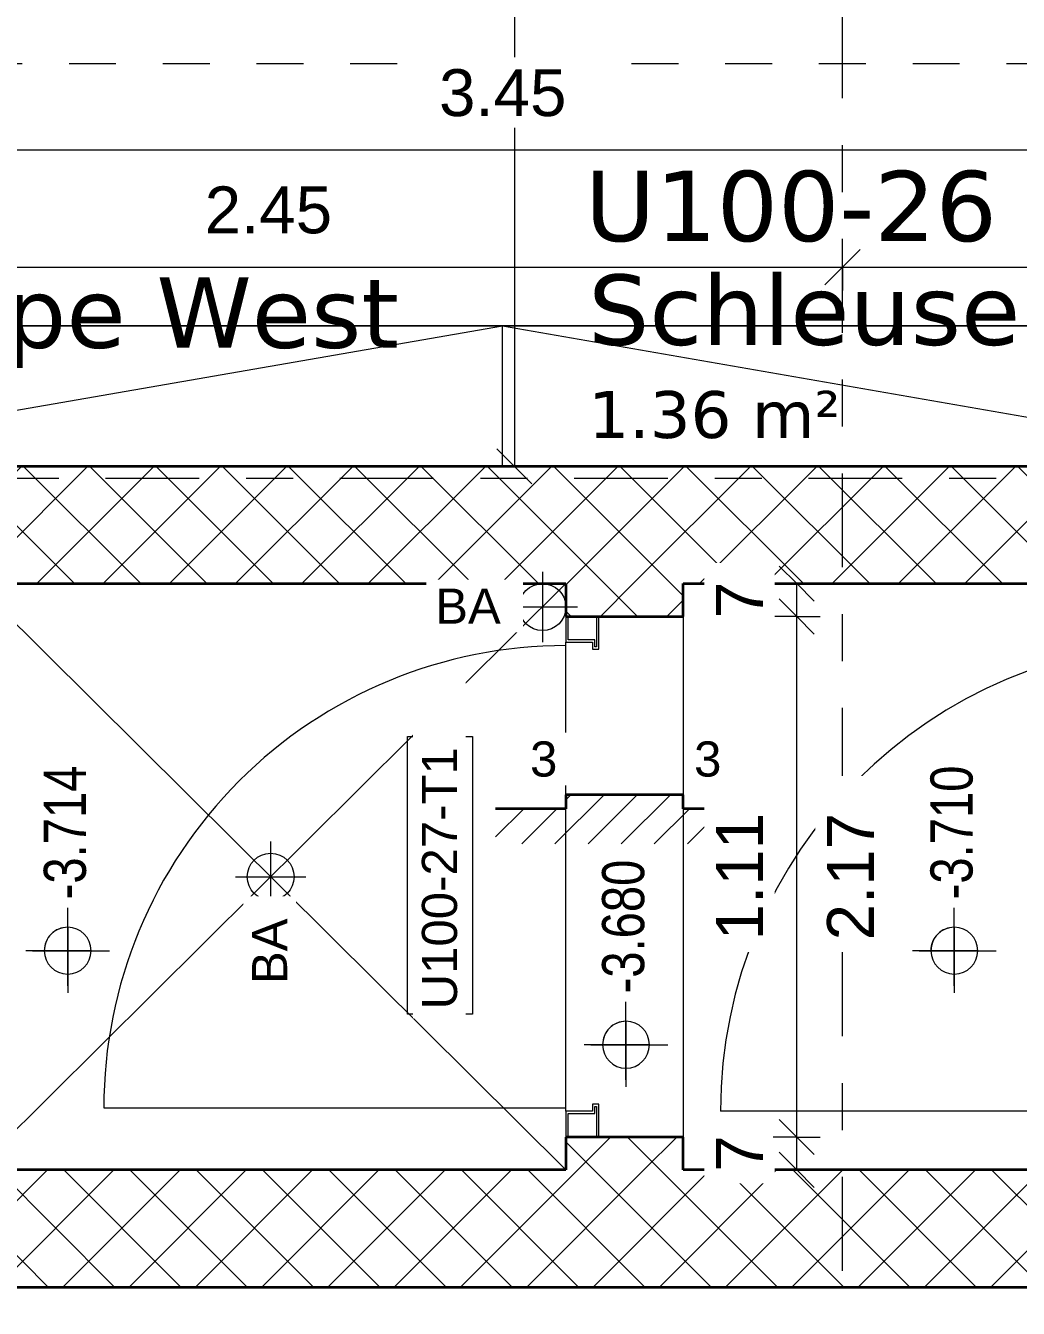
# Model space of a CAD drawing. Header units: metres. Extents: x -85.4 to -16.9, y -21.5 to 5.8.
# Drawn here: x -60.451 to -58.333, y -6.394 to -3.659 of the extents above; entities that cross this region are included whole.
import ezdxf

# ---------------------------------------------------------------- set-up
doc = ezdxf.new("R2010")
doc.units = ezdxf.units.M
for name, pattern in [('_Rasterlinie_', [0.375, 0.2, -0.05, 0.075, -0.05]), ('Grundrissdarstellung Sturz', [0.25, 0.15, -0.05, 0, -0.05]), ('Strichpunkt - Fein', [0.2, 0.1, -0.05, 0, -0.05])]:
    doc.linetypes.add(name, pattern=pattern)
for name, color, linetype, lineweight in [('A-____-____-DIMS', 7, 'Continuous', 5), ('A-____-____-DIMS-50', 7, 'Continuous', 5), ('A-____-NOTE-TEXT', 7, 'Continuous', 9), ('A-AREA-____-IDEN', 7, 'Continuous', 5), ('A-DETL-GENF-OTLN', 7, 'Continuous', 9), ('A-DOOR-____-IDEN', 7, 'Continuous', 5), ('A-DOOR-____-OTLN', 7, 'Continuous', 9), ('A-DOOR-FRAM-MCUT', 7, 'Continuous', 9), ('A-DOOR-OPNG-OTLN', 7, 'Continuous', 9), ('A-FLOR-____-OTLN', 7, 'Continuous', 9), ('A-WALL-____-MCUT', 7, 'Continuous', 35), ('A-WALL-____-PATT', 7, 'Continuous', 35), ('C-PRKG-____-OTLN', 7, 'Continuous', 9), ('G-____-____-DIMS', 7, 'Continuous', 5), ('I-WALL-____-OTLN', 7, 'Continuous', 9), ('S-GRID-____-OTLN', 7, 'Continuous', 5)]:
    doc.layers.add(name, color=color, linetype=linetype, lineweight=lineweight)
doc.styles.add('Arial_1', font='arial.ttf', dxfattribs={"height": 0.075})
doc.styles.add('Arial_2', font='arial.ttf', dxfattribs={"height": 0.1})
doc.styles.add('Arial_4', font='arial.ttf', dxfattribs={"width": 0.8, "height": 0.09})
doc.styles.add('Verdana_2', font='verdana.ttf', dxfattribs={"height": 0.1})
doc.styles.add('Verdana_3', font='verdana.ttf', dxfattribs={"height": 0.15})
doc.dimstyles.new('SUB_Rohbau_fein_1', dxfattribs={"dimscale": 0.3048, "dimtxt": 0.102026, "dimasz": 0.246063, "dimexe": 0.164042, "dimexo": 0.0625, "dimgap": 0.123031, "dimtad": 1, "dimrnd": 0.005, "dimzin": 0, "dimdsep": 46, "dimtxsty": 'Arial_2', "dimblk1": 'OBLIQUE', "dimblk2": 'OBLIQUE', "dimsah": 1, "dimcen": 0.09, "dimazin": 0, "dimtfac": 1, "dimtdec": 4, "dimtix": 1, "dimtmove": 0, "dimatfit": 3, "dimfxl": 0.164042, "dimfxlon": 1, "dimtvp": 1, "dimtfill": 1, "dimtolj": 1, "dimtzin": 0, "dimarcsym": 2})
doc.dimstyles.new('SUB_Rohbau_fein_2', dxfattribs={"dimscale": 0.3048, "dimtxt": 0.102026, "dimasz": 0.246063, "dimexe": 0.164042, "dimexo": 0.0625, "dimgap": 0.123031, "dimtad": 1, "dimrnd": 0.005, "dimzin": 0, "dimdsep": 46, "dimtxsty": 'Arial_2', "dimblk1": 'OBLIQUE', "dimblk2": 'OBLIQUE', "dimsah": 1, "dimcen": 0.09, "dimazin": 0, "dimtfac": 1, "dimtdec": 4, "dimtix": 1, "dimtmove": 2, "dimatfit": 3, "dimfxl": 0.164042, "dimfxlon": 1, "dimtvp": 1, "dimtfill": 1, "dimtolj": 1, "dimtzin": 0, "dimarcsym": 2})
doc.dimstyles.new('SUB_Rohbau_fein_mit_Höhe', dxfattribs={"dimscale": 0.3048, "dimtxt": 0.102026, "dimasz": 0.246063, "dimexe": 0.164042, "dimexo": 0.0625, "dimgap": 0.123031, "dimtad": 1, "dimdec": 1, "dimlfac": 100, "dimrnd": 0.5, "dimdsep": 46, "dimtxsty": 'Arial_2', "dimblk1": 'OBLIQUE', "dimblk2": 'OBLIQUE', "dimsah": 1, "dimcen": 0.09, "dimazin": 0, "dimtfac": 1, "dimtdec": 4, "dimtix": 1, "dimtmove": 0, "dimatfit": 3, "dimfxl": 0.164042, "dimfxlon": 1, "dimtvp": 1, "dimtfill": 1, "dimtolj": 1, "dimtzin": 0, "dimarcsym": 2})
doc.dimstyles.new('SUB_Rohbau_fein_mit_Höhe_1', dxfattribs={"dimscale": 0.3048, "dimtxt": 0.102026, "dimasz": 0.246063, "dimexe": 0.164042, "dimexo": 0.0625, "dimgap": 0.123031, "dimtad": 1, "dimrnd": 0.005, "dimzin": 0, "dimdsep": 46, "dimtxsty": 'Arial_2', "dimblk1": 'OBLIQUE', "dimblk2": 'OBLIQUE', "dimsah": 1, "dimcen": 0.09, "dimazin": 0, "dimtfac": 1, "dimtdec": 4, "dimtix": 1, "dimtmove": 0, "dimatfit": 3, "dimfxl": 0.164042, "dimfxlon": 1, "dimtvp": 1, "dimtfill": 1, "dimtolj": 1, "dimtzin": 0, "dimarcsym": 2})
pattern_1 = [(45, (0, 0), (-0.07071068, 0.07071068), []), (135, (0, 0), (-0.07071068, -0.07071068), [])]

# ---------------------------------------------------------------- blocks, each defined once
blk = doc.blocks.new('PP_Parkplatz - 2650 x 5000-V9--01_UG_OK_FFB_AF_lu')
at = {"layer": 'C-PRKG-____-OTLN', "color": 253, "true_color": 0x999999}
for p, q in [((-42.708, -4.2984), (-47.708, -4.2984)), ((-47.708, -4.2984), (-42.708, -4.2984)), ((-42.708, -4.2984), (-47.708, -4.2984))]:
    blk.add_line(p, q, dxfattribs=at)
blk = doc.blocks.new('TU DF 1 - Stahlzarge - stumpf einschlagend - ML - 1050 x 2140 - EI30-selbstschliessend-32256515--01_UG_OK_FFB_AF_lu')
at = {"layer": 'A-DOOR-____-OTLN', "linetype": 'Grundrissdarstellung Sturz'}
for p, q in [((-0.525, 0.125), (-0.175, 0.125)), ((-0.175, 0.125), (-0.07, 0.125)), ((-0.07, 0.125), (0.525, 0.125)), ((-0.525, -0.125), (-0.175, -0.125)), ((-0.175, -0.125), (-0.07, -0.125)), ((-0.07, -0.125), (0.525, -0.125))]:
    blk.add_line(p, q, dxfattribs=at)
at = {"layer": 'A-DOOR-FRAM-MCUT'}
for p, q in [((-0.535, 0.135), (-0.485, 0.135)), ((-0.535, 0.125), (-0.535, 0.135)), ((-0.533, 0.133), (-0.533, 0.125)), ((-0.487, 0.133), (-0.533, 0.133)), ((-0.487, -0.083), (-0.487, 0.133)), ((-0.485, 0.135), (-0.485, -0.085)), ((0.485, 0.135), (0.535, 0.135)), ((0.485, -0.085), (0.485, 0.135)), ((0.487, 0.133), (0.487, -0.083)), ((0.533, 0.133), (0.487, 0.133)), ((0.533, 0.125), (0.533, 0.133)), ((0.535, 0.135), (0.535, 0.125)), ((-0.502, -0.083), (-0.487, -0.083)), ((-0.502, -0.133), (-0.502, -0.083)), ((-0.5, -0.085), (-0.5, -0.135)), ((-0.485, -0.085), (-0.5, -0.085)), ((0.5, -0.085), (0.485, -0.085)), ((0.487, -0.083), (0.502, -0.083)), ((0.5, -0.135), (0.5, -0.085)), ((0.502, -0.083), (0.502, -0.133)), ((-0.535, -0.135), (-0.535, -0.125)), ((-0.5, -0.135), (-0.535, -0.135)), ((-0.533, -0.125), (-0.533, -0.133)), ((-0.533, -0.133), (-0.502, -0.133)), ((0.535, -0.135), (0.5, -0.135)), ((0.502, -0.133), (0.533, -0.133)), ((0.533, -0.133), (0.533, -0.125)), ((0.535, -0.125), (0.535, -0.135))]:
    blk.add_line(p, q, dxfattribs=at)
at = {"layer": 'A-DOOR-OPNG-OTLN'}
blk.add_line((0.5, -0.135), (0.5, -1.135), dxfattribs=at)
blk.add_arc((0.5, -0.135), 1, 180, 270, dxfattribs=at)
blk = doc.blocks.new('StA_TU_SBZ_1SDF - n_B_90x210-42231035--01_UG_OK_FFB_AF_lu')
at = {"layer": 'A-DOOR-FRAM-MCUT'}
for p, q in [((-0.5, 0.125), (-0.555, 0.125)), ((-0.555, 0.12), (-0.505, 0.12)), ((-0.505, 0.12), (-0.505, 0.063)), ((-0.5, 0.068), (-0.5, 0.125)), ((0.5, 0.125), (0.5, 0.068)), ((0.555, 0.125), (0.5, 0.125)), ((0.505, 0.063), (0.505, 0.12)), ((0.505, 0.12), (0.555, 0.12)), ((-0.49, 0.06), (-0.555, 0.06)), ((-0.555, 0.055), (-0.485, 0.055)), ((-0.505, 0.063), (-0.49, 0.063)), ((-0.485, 0.068), (-0.5, 0.068)), ((-0.49, 0.063), (-0.49, 0.06)), ((-0.485, 0.055), (-0.485, 0.068)), ((0.5, 0.068), (0.485, 0.068)), ((0.485, 0.068), (0.485, 0.055)), ((0.485, 0.055), (0.555, 0.055)), ((0.49, 0.06), (0.49, 0.063)), ((0.49, 0.063), (0.505, 0.063)), ((0.555, 0.06), (0.49, 0.06))]:
    blk.add_line(p, q, dxfattribs=at)
at = {"layer": 'A-DOOR-OPNG-OTLN'}
blk.add_line((-0.493, 1.111), (-0.493, 0.125), dxfattribs=at)
blk.add_arc((-0.493, 0.125), 0.986, 360, 90, dxfattribs=at)
blk = doc.blocks.new('DE_Türschwelle_Schnitt - DE_Türschwelle_Schnitt_3cm-21229561--01_UG_OK_FFB_AF_lu')
at = {"layer": 'A-DETL-GENF-OTLN'}
h = blk.add_hatch(dxfattribs=at)
h.set_pattern_fill('FP_7', color=256, style=0, pattern_type=2)
h.set_pattern_definition([(45, (59.173, 5.328), (-0.03535534, 0.03535534), [])])
h.paths.add_polyline_path([(-0.275, -0.075), (0.275, -0.075), (0.275, 0), (0.125, 0), (0.125, 0.03), (-0.125, 0.03), (-0.125, 0), (-0.275, 0)])
at = {"layer": 'A-DETL-GENF-OTLN', "lineweight": 35}
for p, q in [((0.125, 0.03), (-0.125, 0.03)), ((-0.125, 0.03), (-0.125, 0)), ((0.125, 0), (0.125, 0.03)), ((-0.125, 0), (-0.275, 0)), ((0.275, 0), (0.125, 0))]:
    blk.add_line(p, q, dxfattribs=at)
blk = doc.blocks.new('DE_Detailverweis - mit_Rahmen-56961562--01_UG_OK_FFB_AF_lu')
at = {"layer": 'A-DETL-GENF-OTLN', "color": 30, "linetype": 'Strichpunkt - Fein', "true_color": 0xff8000}
blk.add_line((0, 3.5593), (10.8279, 3.5593), dxfattribs=at)
blk = doc.blocks.new('DIMBLOCK115--01_UG_OK_FFB_AF_lu')
at = {"layer": 'A-____-____-DIMS-50'}
for p, q in [((-61.158, -4.1734), (-61.158, -4.1234)), ((-58.708, -4.1734), (-58.708, -4.1234)), ((-61.158, -4.1734), (-61.1205, -4.1359)), ((-58.708, -4.1734), (-58.6705, -4.1359)), ((-61.158, -4.1734), (-61.1955, -4.2109)), ((-61.158, -4.1734), (-58.708, -4.1734)), ((-61.158, -4.1734), (-61.158, -4.2234)), ((-58.708, -4.1734), (-58.7455, -4.2109)), ((-58.708, -4.1734), (-58.708, -4.2234))]:
    blk.add_line(p, q, dxfattribs=at)
at = {"layer": 'A-____-____-DIMS-50', "color": 0, "insert": (-60.0687, -4.0014), "char_height": 0.1, "width": 0.325653, "attachment_point": 1, "line_spacing_factor": 0.941778, "style": 'Arial_2', "bg_fill": 3, "box_fill_scale": 1.25, "bg_fill_color": 256, "bg_fill_true_color": 13158600, "bg_fill_transparency": 0}
blk.add_mtext('2.45', dxfattribs=at)
blk = doc.blocks.new('_Oblique')
at = {"color": 0, "linetype": 'ByBlock', "lineweight": -2}
blk.add_line((-0.5, -0.5), (0.5, 0.5), dxfattribs=at)
blk = doc.blocks.new('DIMBLOCK116--01_UG_OK_FFB_AF_lu')
at = {"layer": 'A-____-____-DIMS-50'}
for p, q in [((-58.708, -4.1734), (-58.708, -4.1234)), ((-57.708, -4.1734), (-57.708, -4.1234)), ((-58.708, -4.1734), (-58.6705, -4.1359)), ((-57.708, -4.1734), (-57.6705, -4.1359)), ((-58.708, -4.1734), (-58.7455, -4.2109)), ((-58.708, -4.1734), (-57.708, -4.1734)), ((-58.708, -4.1734), (-58.708, -4.2234)), ((-57.708, -4.1734), (-57.7455, -4.2109)), ((-57.708, -4.1734), (-57.708, -4.2234))]:
    blk.add_line(p, q, dxfattribs=at)
at = {"layer": 'A-____-____-DIMS-50', "color": 0, "insert": (-58.3037, -4.0014), "char_height": 0.1, "width": 0.325653, "attachment_point": 1, "line_spacing_factor": 0.941778, "style": 'Arial_2', "bg_fill": 3, "box_fill_scale": 1.25, "bg_fill_color": 256, "bg_fill_true_color": 13158600, "bg_fill_transparency": 0}
blk.add_mtext('1.00', dxfattribs=at)
blk = doc.blocks.new('DIMBLOCK129--01_UG_OK_FFB_AF_lu')
at = {"layer": 'A-____-____-DIMS-50'}
for p, q in [((-59.408, 3.7766), (-59.4455, 3.8141)), ((-59.408, 3.7766), (-59.458, 3.7766)), ((-59.408, 3.7766), (-59.408, -4.5984)), ((-59.408, 3.7766), (-59.3705, 3.7391)), ((-59.408, 3.7766), (-59.358, 3.7766)), ((-59.408, -4.5984), (-59.4455, -4.5609)), ((-59.408, -4.5984), (-59.458, -4.5984)), ((-59.408, -4.5984), (-59.3705, -4.6359)), ((-59.408, -4.5984), (-59.358, -4.5984))]:
    blk.add_line(p, q, dxfattribs=at)
at = {"layer": 'A-____-____-DIMS-50', "color": 0, "insert": (-59.58, -0.5726), "char_height": 0.1, "width": 0.388091, "attachment_point": 1, "rotation": 90, "line_spacing_factor": 0.941778, "style": 'Arial_2', "bg_fill": 3, "box_fill_scale": 1.25, "bg_fill_color": 256, "bg_fill_true_color": 13158600, "bg_fill_transparency": 0}
blk.add_mtext('8.37\\A2\\H0.5x;\\S5^  ;\\H2x;', dxfattribs=at)
blk = doc.blocks.new('DIMBLOCK223--01_UG_OK_FFB_AF_lu')
at = {"layer": 'A-____-____-DIMS-50'}
for p, q in [((-58.8056, -6.0284), (-58.8431, -5.9909)), ((-58.8056, -6.0284), (-58.8556, -6.0284)), ((-58.8056, -6.0984), (-58.8056, -6.0284)), ((-58.8056, -6.0284), (-58.7681, -6.0659)), ((-58.8056, -6.0284), (-58.7556, -6.0284)), ((-58.8056, -6.0984), (-58.8431, -6.0609)), ((-58.8056, -6.0984), (-58.8556, -6.0984)), ((-58.8056, -6.0984), (-58.7681, -6.1359)), ((-58.8056, -6.0984), (-58.7556, -6.0984))]:
    blk.add_line(p, q, dxfattribs=at)
at = {"layer": 'A-____-____-DIMS-50', "color": 0, "insert": (-58.9776, -6.1022), "char_height": 0.1, "width": 0.093044, "attachment_point": 1, "rotation": 90, "line_spacing_factor": 0.941778, "style": 'Arial_2', "bg_fill": 3, "box_fill_scale": 1.25, "bg_fill_color": 256, "bg_fill_true_color": 13158600, "bg_fill_transparency": 0}
blk.add_mtext('7', dxfattribs=at)
blk = doc.blocks.new('DIMBLOCK224--01_UG_OK_FFB_AF_lu')
at = {"layer": 'A-____-____-DIMS-50'}
for p, q in [((-58.8056, -4.9184), (-58.8431, -4.8809)), ((-58.8056, -4.9184), (-58.8556, -4.9184)), ((-58.8056, -6.0284), (-58.8056, -4.9184)), ((-58.8056, -4.9184), (-58.7681, -4.9559)), ((-58.8056, -4.9184), (-58.7556, -4.9184)), ((-58.8056, -6.0284), (-58.8431, -5.9909)), ((-58.8056, -6.0284), (-58.8556, -6.0284)), ((-58.8056, -6.0284), (-58.7681, -6.0659)), ((-58.8056, -6.0284), (-58.7556, -6.0284))]:
    blk.add_line(p, q, dxfattribs=at)
at = {"layer": 'A-____-____-DIMS-50', "color": 0, "char_height": 0.1, "width": 0.325653, "attachment_point": 1, "rotation": 90, "line_spacing_factor": 0.941778, "style": 'Arial_2', "bg_fill": 3, "box_fill_scale": 1.25, "bg_fill_color": 256, "bg_fill_true_color": 13158600, "bg_fill_transparency": 0}
for s, insert in [('1.11', (-58.9776, -5.6091)), ('2.17', (-58.7409, -5.6091))]:
    blk.add_mtext(s, dxfattribs=dict(at, insert=insert))
blk = doc.blocks.new('DIMBLOCK225--01_UG_OK_FFB_AF_lu')
at = {"layer": 'A-____-____-DIMS-50'}
for p, q in [((-58.8056, -4.8484), (-58.8431, -4.8109)), ((-58.8056, -4.8484), (-58.8556, -4.8484)), ((-58.8056, -4.9184), (-58.8056, -4.8484)), ((-58.8056, -4.8484), (-58.7681, -4.8859)), ((-58.8056, -4.8484), (-58.7556, -4.8484)), ((-58.8056, -4.9184), (-58.8431, -4.8809)), ((-58.8056, -4.9184), (-58.8556, -4.9184)), ((-58.8056, -4.9184), (-58.7681, -4.9559)), ((-58.8056, -4.9184), (-58.7556, -4.9184))]:
    blk.add_line(p, q, dxfattribs=at)
at = {"layer": 'A-____-____-DIMS-50', "color": 0, "insert": (-58.9776, -4.9222), "char_height": 0.1, "width": 0.093044, "attachment_point": 1, "rotation": 90, "line_spacing_factor": 0.941778, "style": 'Arial_2', "bg_fill": 3, "box_fill_scale": 1.25, "bg_fill_color": 256, "bg_fill_true_color": 13158600, "bg_fill_transparency": 0}
blk.add_mtext('7', dxfattribs=at)
blk = doc.blocks.new('DIMBLOCK247--01_UG_OK_FFB_AF_lu')
at = {"layer": 'A-____-____-DIMS-50'}
for p, q in [((-61.158, -3.9234), (-61.158, -3.8734)), ((-57.708, -3.9234), (-57.708, -3.8734)), ((-61.158, -3.9234), (-61.1205, -3.8859)), ((-57.708, -3.9234), (-57.6705, -3.8859)), ((-61.158, -3.9234), (-61.1955, -3.9609)), ((-61.158, -3.9234), (-57.708, -3.9234)), ((-61.158, -3.9234), (-61.158, -3.9734)), ((-57.708, -3.9234), (-57.7455, -3.9609)), ((-57.708, -3.9234), (-57.708, -3.9734))]:
    blk.add_line(p, q, dxfattribs=at)
at = {"layer": 'A-____-____-DIMS-50', "color": 0, "insert": (-59.5687, -3.7514), "char_height": 0.1, "width": 0.325653, "attachment_point": 1, "line_spacing_factor": 0.941778, "style": 'Arial_2', "bg_fill": 3, "box_fill_scale": 1.25, "bg_fill_color": 256, "bg_fill_true_color": 13158600, "bg_fill_transparency": 0}
blk.add_mtext('3.45', dxfattribs=at)
blk = doc.blocks.new('Höhenkoten - Kreuz leer-8422377--01_UG_OK_FFB_AF_lu')
at = {"layer": 'G-____-____-DIMS'}
for p, q in [((0, 0.0024), (0, 0.003182)), ((0, 0.0029), (0, -0.0001)), ((0, 0.0024), (0, 0.0014)), ((0, 0.0014), (0, 0.0024)), ((-0.001, 0.0014), (-0.0018, 0.0014)), ((-0.0015, 0.0014), (0.0015, 0.0014)), ((0, 0.0014), (-0.001, 0.0014)), ((-0.001, 0.0014), (0, 0.0014)), ((0, 0.0004), (0, 0.0014)), ((0, 0.0014), (0.001, 0.0014)), ((0.001, 0.0014), (0, 0.0014)), ((0, 0.0014), (0, 0.0004)), ((0.001, 0.0014), (0.001826, 0.0014)), ((0, 0.0004), (0, -0.000388))]:
    blk.add_line(p, q, dxfattribs=at)
for start, end in [(360, 180), (90, 180), (360, 90), (180, 270), (180, 360), (270, 360)]:
    blk.add_arc((0, 0.0014), 0.001, start, end, dxfattribs=at)

msp = doc.modelspace()

# ---------------------------------------------------------------- hatches: boundary and pattern name
at = {"layer": 'A-WALL-____-PATT', "lineweight": 9}
h = msp.add_hatch(dxfattribs=at)
h.set_pattern_fill('FP_1', color=256, style=0, pattern_type=2)
h.set_pattern_definition(pattern_1)
h.paths.add_polyline_path([(-57.958, -4.8484), (-57.958, -4.5984), (-63.5328, -4.5984), (-63.5328, -4.8484), (-58.1917, -4.8484)])
h = msp.add_hatch(dxfattribs=at)
h.set_pattern_fill('FP_1', color=256, style=0, pattern_type=2)
h.set_pattern_definition(pattern_1)
h.paths.add_polyline_path([(-59.048, -6.0984), (-59.048, -6.0284), (-59.298, -6.0284), (-59.298, -6.0984)])
h.paths.add_polyline_path([(-59.298, -4.9184), (-59.048, -4.9184), (-59.048, -4.8484), (-59.298, -4.8484)])
h = msp.add_hatch(dxfattribs=at)
h.set_pattern_fill('FP_1', color=256, style=0, pattern_type=2)
h.set_pattern_definition(pattern_1)
h.paths.add_polyline_path([(-63.3909, -6.3484), (-57.708, -6.3484), (-57.708, -6.0984), (-63.5331, -6.0984), (-63.5331, -6.3484)])

# ---------------------------------------------------------------- linework, layer by layer
at = {"layer": 'A-____-NOTE-TEXT', "lineweight": 5}
for p, q in [((-59.348, -4.8234), (-59.348, -4.9734)), ((-59.273, -4.8984), (-59.423, -4.8984)), ((-59.928, -5.3984), (-59.928, -5.5484)), ((-60.003, -5.4734), (-59.853, -5.4734))]:
    msp.add_line(p, q, dxfattribs=at)
for centre in [(-59.348, -4.8984), (-59.928, -5.4734)]:
    msp.add_circle(centre, 0.05, dxfattribs=at)
at = {"layer": 'A-DOOR-____-IDEN', "flags": 128}
msp.add_lwpolyline([(-59.6362, -5.7662), (-59.6362, -5.1742), (-59.4972, -5.1742), (-59.4972, -5.7662)], close=True, dxfattribs=at)
at = {"layer": 'A-FLOR-____-OTLN'}
for p, q in [((-61.158, -4.5984), (-59.433, -4.2984)), ((-59.433, -4.5984), (-59.433, -4.2984)), ((-59.433, -4.2984), (-57.708, -4.5984)), ((-59.298, -6.0984), (-60.558, -4.8484)), ((-60.558, -6.0984), (-59.298, -4.8484))]:
    msp.add_line(p, q, dxfattribs=at)
at = {"layer": 'A-WALL-____-MCUT'}
for p, q in [((-57.708, -4.5984), (-63.5328, -4.5984)), ((-61.6406, -4.8484), (-59.298, -4.8484)), ((-59.298, -4.8484), (-59.298, -4.9184)), ((-59.048, -4.8484), (-57.958, -4.8484)), ((-59.048, -4.9184), (-59.048, -4.8484)), ((-59.298, -4.9184), (-59.048, -4.9184)), ((-59.298, -6.0284), (-59.298, -6.0984)), ((-59.048, -6.0284), (-59.298, -6.0284)), ((-59.048, -6.0984), (-59.048, -6.0284)), ((-59.298, -6.0984), (-61.6406, -6.0984)), ((-57.958, -6.0984), (-59.048, -6.0984)), ((-63.5331, -6.3484), (-57.708, -6.3484))]:
    msp.add_line(p, q, dxfattribs=at)
at = {"layer": 'I-WALL-____-OTLN'}
for p, q in [((-59.048, -4.9184), (-59.048, -6.0284)), ((-59.298, -5.9734), (-59.298, -4.9734))]:
    msp.add_line(p, q, dxfattribs=at)
at = {"layer": 'S-GRID-____-OTLN', "color": 8, "linetype": '_Rasterlinie_', "true_color": 0x808080}
for p, q in [((-58.708, -7.8134), (-58.708, 5.3402)), ((-80.7802, -4.6234), (-33.0021, -4.6234))]:
    msp.add_line(p, q, dxfattribs=at)

# ---------------------------------------------------------------- block references
at = {"layer": 'A-DETL-GENF-OTLN'}
msp.add_blockref('DE_Türschwelle_Schnitt - DE_Türschwelle_Schnitt_3cm-21229561--01_UG_OK_FFB_AF_lu', (-59.173, -5.3284), dxfattribs=at)
at = {"layer": 'A-DOOR-____-OTLN'}
for name, p, rotation in [('StA_TU_SBZ_1SDF - n_B_90x210-42231035--01_UG_OK_FFB_AF_lu', (-59.173, -5.4734), 90), ('TU DF 1 - Stahlzarge - stumpf einschlagend - ML - 1050 x 2140 - EI30-selbstschliessend-32256515--01_UG_OK_FFB_AF_lu', (-57.833, -5.4734), 270)]:
    msp.add_blockref(name, p, dxfattribs=dict(at, rotation=rotation))
at = {"layer": 'C-PRKG-____-OTLN', "color": 253, "true_color": 0x999999}
msp.add_blockref('PP_Parkplatz - 2650 x 5000-V9--01_UG_OK_FFB_AF_lu', (-15, 0), dxfattribs=at)
at = {"layer": 'G-____-____-DIMS', "xscale": 49.99999999999998, "yscale": 49.99999999999998, "zscale": 49.99999999999998, "rotation": 89.99999999999991}
for p in [(-60.291, -5.631), (-58.3993, -5.631), (-59.0998, -5.8316)]:
    msp.add_blockref('Höhenkoten - Kreuz leer-8422377--01_UG_OK_FFB_AF_lu', p, dxfattribs=at)

# ---------------------------------------------------------------- texts
at = {"layer": 'A-AREA-____-IDEN', "attachment_point": 1}
for s, insert, char_height, width, style in [('U100-26', (-59.2577, -3.968), 0.15, 1.074261, 'Verdana_3'), ('Schleuse', (-59.2506, -4.1892), 0.15, 1.098312, 'Verdana_3'), ('Aussentreppe West', (-61.6594, -4.1955), 0.15, 2.368987, 'Verdana_3'), ('1.36 m²', (-59.2501, -4.4377), 0.1, 0.709493, 'Verdana_2')]:
    msp.add_mtext(s, dxfattribs=dict(at, insert=insert, char_height=char_height, width=width, style=style))
at = {"layer": 'G-____-____-DIMS', "char_height": 0.09, "width": 0.337157, "attachment_point": 1, "rotation": 90, "line_spacing_factor": 0.941778, "style": 'Arial_4'}
for s, insert in [('-3.714', (-60.4121, -5.5215)), ('-3.710', (-58.5203, -5.5215)), ('-3.680', (-59.2209, -5.7221))]:
    msp.add_mtext(s, dxfattribs=dict(at, insert=insert))

# ---------------------------------------------------------------- next in the draw order: texts
at = {"layer": 'A-____-NOTE-TEXT', "lineweight": 5, "char_height": 0.075, "width": 0.072152, "attachment_point": 1, "style": 'Arial_1', "bg_fill": 3, "box_fill_scale": 1.25, "bg_fill_color": 256, "bg_fill_true_color": 13158600, "bg_fill_transparency": 0}
for insert in [(-59.3745, -5.1847), (-59.0245, -5.1847)]:
    msp.add_mtext('3', dxfattribs=dict(at, insert=insert))
at = {"layer": 'A-____-NOTE-TEXT', "lineweight": 5, "insert": (-59.9677, -5.7022), "char_height": 0.075, "width": 0.168354, "attachment_point": 1, "rotation": 90, "style": 'Arial_1', "bg_fill": 3, "box_fill_scale": 1.25, "bg_fill_color": 256, "bg_fill_true_color": 13158600, "bg_fill_transparency": 0}
msp.add_mtext('BA', dxfattribs=at)

# ---------------------------------------------------------------- next in the draw order: block references
at = {"layer": 'A-DETL-GENF-OTLN', "color": 30, "true_color": 0xff8000}
msp.add_blockref('DE_Detailverweis - mit_Rahmen-56961562--01_UG_OK_FFB_AF_lu', (-68.158, -7.2984), dxfattribs=at)

# ---------------------------------------------------------------- next in the draw order: texts
at = {"layer": 'A-____-NOTE-TEXT', "lineweight": 5, "insert": (-59.5768, -4.8588), "char_height": 0.075, "width": 0.168354, "attachment_point": 1, "style": 'Arial_1', "bg_fill": 3, "box_fill_scale": 1.25, "bg_fill_color": 256, "bg_fill_true_color": 13158600, "bg_fill_transparency": 0}
msp.add_mtext('BA', dxfattribs=at)
at = {"layer": 'A-DOOR-____-IDEN', "insert": (-59.6053, -5.7562), "char_height": 0.075, "width": 0.689451, "attachment_point": 1, "rotation": 90, "style": 'Arial_1', "bg_fill": 3, "box_fill_scale": 1.25, "bg_fill_color": 256, "bg_fill_true_color": 13158600, "bg_fill_transparency": 0}
msp.add_mtext('U100-27-T1', dxfattribs=at)

# ---------------------------------------------------------------- next in the draw order: dimensions: what is measured, and where the dimension line sits
at = {"layer": 'A-____-____-DIMS'}
dim = msp.add_linear_dim(base=(-58.708, -4.1734), p1=(-61.158, -4.2234), p2=(-58.708, -4.1234), dimstyle='SUB_Rohbau_fein_1', override={"dimpost": '<>', "dimfxl": 2.45204}, dxfattribs=at)
dim.commit()
dim.dimension.update_dxf_attribs({"geometry": 'DIMBLOCK115--01_UG_OK_FFB_AF_lu', "text_midpoint": (-59.933, -4.0849)})
dim = msp.add_linear_dim(base=(-58.8056, -6.0284), p1=(-58.8556, -6.0984), p2=(-58.8556, -6.0284), angle=90, dimstyle='SUB_Rohbau_fein_mit_Höhe', override={"dimpost": '<>', "dimfxl": 0.07}, dxfattribs=at)
dim.commit()
dim.dimension.update_dxf_attribs({"geometry": 'DIMBLOCK223--01_UG_OK_FFB_AF_lu', "text_midpoint": (-58.8931, -6.0634)})

# ---------------------------------------------------------------- next in the draw order: dimensions: what is measured, and where the dimension line sits
for base, p1, p2, text, dimstyle, override, picture, middle in [((-59.408, -4.5984), (-59.358, 3.7766), (-59.358, -4.5984), '\\A1;8.37\\Q;{\\A1;{\\H0.5x;\\S5^ ;}}', 'SUB_Rohbau_fein_1', {"dimpost": '<>', "dimfxl": 8.375}, 'DIMBLOCK129--01_UG_OK_FFB_AF_lu', (-59.4966, -0.4109)), ((-58.8056, -4.9184), (-58.8556, -6.0284), (-58.8556, -4.9184), '<>\\X2.17', 'SUB_Rohbau_fein_mit_Höhe_1', {"dimpost": '<>', "dimfxl": 1.11}, 'DIMBLOCK224--01_UG_OK_FFB_AF_lu', (-58.8056, -5.4734))]:
    dim = msp.add_linear_dim(base=base, p1=p1, p2=p2, angle=90, text=text, dimstyle=dimstyle, override=override, dxfattribs=at)
    dim.commit()
    dim.dimension.update_dxf_attribs({"geometry": picture, "text_midpoint": middle})
dim = msp.add_linear_dim(base=(-57.708, -4.1734), p1=(-58.708, -4.1234), p2=(-57.708, -4.2234), dimstyle='SUB_Rohbau_fein_2', override={"dimpost": '<>', "dimfxl": 1.004988}, dxfattribs=at)
dim.commit()
dim.dimension.update_dxf_attribs({"geometry": 'DIMBLOCK116--01_UG_OK_FFB_AF_lu', "text_midpoint": (-58.1409, -4.0681), "dimtype": 160})

# ---------------------------------------------------------------- next in the draw order: dimensions: what is measured, and where the dimension line sits
dim = msp.add_linear_dim(base=(-57.708, -3.9234), p1=(-61.158, -3.9734), p2=(-57.708, -3.9734), dimstyle='SUB_Rohbau_fein_1', override={"dimpost": '<>', "dimfxl": 3.45}, dxfattribs=at)
dim.commit()
dim.dimension.update_dxf_attribs({"geometry": 'DIMBLOCK247--01_UG_OK_FFB_AF_lu', "text_midpoint": (-59.433, -3.8349)})
dim = msp.add_linear_dim(base=(-58.8056, -4.8484), p1=(-58.8556, -4.9184), p2=(-58.8556, -4.8484), angle=90, dimstyle='SUB_Rohbau_fein_mit_Höhe', override={"dimpost": '<>', "dimfxl": 0.07}, dxfattribs=at)
dim.commit()
dim.dimension.update_dxf_attribs({"geometry": 'DIMBLOCK225--01_UG_OK_FFB_AF_lu', "text_midpoint": (-58.8931, -4.8834)})

doc.saveas('drawing.dxf')
